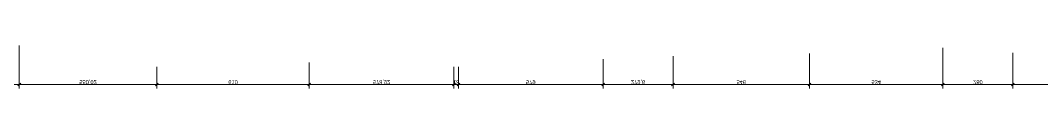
# Model space of a CAD drawing. Header units: millimetres. Extents: x -26249 to 60250, y -21218 to 23336.
# Drawn here: x 1601 to 5687, y 10427 to 10608 of the extents above; entities that cross this region are included whole.
import ezdxf

# ---------------------------------------------------------------- set-up
doc = ezdxf.new("R2010")
doc.units = ezdxf.units.MM
doc.layers.add('B Général', color=7, linetype='Continuous', lineweight=5)
doc.layers.add('C ANNOTATIONS-cotation', color=7, linetype='Continuous', lineweight=5)
doc.styles.add('Arial', font='arial.ttf')
doc.styles.add('Eurostile', font='')
doc.styles.get('Eurostile').set_extended_font_data('Eurostile')
doc.dimstyles.new('Arch', dxfattribs={"dimtxt": 20.229601, "dimasz": 11.224121, "dimexe": 15.875, "dimexo": 7.9375, "dimgap": 7.9375, "dimtad": 1, "dimdec": 1, "dimtxsty": 'Arial', "dimblk": 'VW_SLASH-1', "dimblk1": 'VW_SLASH-1', "dimblk2": 'VW_SLASH-1', "dimcen": 0, "dimdle": 7.9375, "dimazin": 0, "dimtfac": 1, "dimtdec": 1, "dimtix": 1, "dimtmove": 0, "dimatfit": 0, "dimldrblk": 'VW_FILLEDARROW-1', "dimfxl": 1, "dimfrac": 2, "dimtolj": 1, "dimarcsym": 0})

# ---------------------------------------------------------------- blocks, each defined once
blk = doc.blocks.new('VW_SLASH-1')
at = {"color": 0, "linetype": 'ByBlock', "lineweight": -2}
blk.add_line((0.71, 0), (-1, 0), dxfattribs=at)
at = {"color": 0, "linetype": 'Continuous', "lineweight": 20, "flags": 128}
blk.add_lwpolyline([(0.5, 0.5), (-0.5, -0.5)], dxfattribs=at)
blk = doc.blocks.new('*D5')
at = {"layer": 'C ANNOTATIONS-cotation', "color": 0, "linetype": 'Continuous', "lineweight": -2, "transparency": 16777216}
for p, q in [((-3204.9, 1306.6), (-3204.9, 1134.1)), ((-3824.9, 1256.4), (-3824.9, 1134.1)), ((-3216.1, 1150), (-3813.6, 1150))]:
    blk.add_line(p, q, dxfattribs=at)
at = {"layer": 'Defpoints', "color": 0, "transparency": 16777216}
for p in [(-3204.9, 1314.5), (-3824.9, 1264.4), (-3824.9, 1150)]:
    blk.add_point(p, dxfattribs=at)
at = {"layer": 'C ANNOTATIONS-cotation', "color": 0, "lineweight": -2, "transparency": 16777216, "xscale": 11.22412109375, "yscale": 11.22412109375, "zscale": 11.22412109375, "rotation": 180}
blk.add_blockref('VW_SLASH-1', (-3824.9, 1150), dxfattribs=at)
at = {"layer": 'C ANNOTATIONS-cotation', "color": 0, "lineweight": -2, "transparency": 16777216, "xscale": 11.22412109375, "yscale": 11.22412109375, "zscale": 11.22412109375}
blk.add_blockref('VW_SLASH-1', (-3204.9, 1150), dxfattribs=at)
at = {"layer": 'C ANNOTATIONS-cotation', "color": 0, "lineweight": 5, "transparency": 16777216, "insert": (-3514.9, 1159.2), "char_height": 16.45, "attachment_point": 5, "style": 'Eurostile'}
blk.add_mtext('\\A1;620', dxfattribs=at)
blk = doc.blocks.new('VW_FILLEDARROW-1')
at = {"linetype": 'Continuous', "lineweight": 0}
blk.add_hatch(color=0, dxfattribs=at).paths.add_polyline_path([(-1.41, 0.38), (0, 0), (-1.41, -0.38)])
at = {"color": 0, "linetype": 'Continuous', "lineweight": 5, "flags": 128}
blk.add_lwpolyline([(-1.41, 0.38), (0, 0), (-1.41, -0.38)], close=True, dxfattribs=at)
blk = doc.blocks.new('*D6')
at = {"layer": 'C ANNOTATIONS-cotation', "color": 0, "linetype": 'Continuous', "lineweight": -2, "transparency": 16777216}
for p, q in [((-3204.9, 1306.6), (-3204.9, 1134.1)), ((-2654.8, 1220.7), (-2654.8, 1134.1)), ((-2666.1, 1150), (-3193.6, 1150))]:
    blk.add_line(p, q, dxfattribs=at)
at = {"layer": 'Defpoints', "color": 0, "transparency": 16777216}
for p in [(-3204.9, 1314.5), (-2654.8, 1228.7), (-3204.9, 1150)]:
    blk.add_point(p, dxfattribs=at)
at = {"layer": 'C ANNOTATIONS-cotation', "color": 0, "lineweight": -2, "transparency": 16777216, "xscale": 11.22412109375, "yscale": 11.22412109375, "zscale": 11.22412109375, "rotation": 180}
blk.add_blockref('VW_SLASH-1', (-3204.9, 1150), dxfattribs=at)
at = {"layer": 'C ANNOTATIONS-cotation', "color": 0, "lineweight": -2, "transparency": 16777216, "xscale": 11.22412109375, "yscale": 11.22412109375, "zscale": 11.22412109375}
blk.add_blockref('VW_SLASH-1', (-2654.8, 1150), dxfattribs=at)
at = {"layer": 'C ANNOTATIONS-cotation', "color": 0, "lineweight": 5, "transparency": 16777216, "insert": (-2929.9, 1160.8), "char_height": 16.45, "attachment_point": 5, "style": 'Eurostile'}
blk.add_mtext('\\A1;550,02', dxfattribs=at)
blk = doc.blocks.new('*D7')
at = {"layer": 'C ANNOTATIONS-cotation', "color": 0, "linetype": 'Continuous', "lineweight": -2, "transparency": 16777216}
for p, q in [((-2044.8, 1238.4), (-2044.8, 1134.1)), ((-2654.8, 1220.7), (-2654.8, 1134.1)), ((-2056.1, 1150), (-2643.6, 1150))]:
    blk.add_line(p, q, dxfattribs=at)
at = {"layer": 'Defpoints', "color": 0, "transparency": 16777216}
for p in [(-2654.8, 1228.7), (-2044.8, 1246.3), (-2654.8, 1150)]:
    blk.add_point(p, dxfattribs=at)
at = {"layer": 'C ANNOTATIONS-cotation', "color": 0, "lineweight": -2, "transparency": 16777216, "xscale": 11.22412109375, "yscale": 11.22412109375, "zscale": 11.22412109375, "rotation": 180}
blk.add_blockref('VW_SLASH-1', (-2654.8, 1150), dxfattribs=at)
at = {"layer": 'C ANNOTATIONS-cotation', "color": 0, "lineweight": -2, "transparency": 16777216, "xscale": 11.22412109375, "yscale": 11.22412109375, "zscale": 11.22412109375}
blk.add_blockref('VW_SLASH-1', (-2044.8, 1150), dxfattribs=at)
at = {"layer": 'C ANNOTATIONS-cotation', "color": 0, "lineweight": 5, "transparency": 16777216, "insert": (-2349.8, 1159.2), "char_height": 16.45, "attachment_point": 5, "style": 'Eurostile'}
blk.add_mtext('\\A1;610', dxfattribs=at)
blk = doc.blocks.new('*D8')
at = {"layer": 'C ANNOTATIONS-cotation', "color": 0, "linetype": 'Continuous', "lineweight": -2, "transparency": 16777216}
for p, q in [((-2044.8, 1238.4), (-2044.8, 1134.1)), ((-1465.9, 1220.6), (-1465.9, 1134.1)), ((-1477.1, 1150), (-2033.6, 1150))]:
    blk.add_line(p, q, dxfattribs=at)
at = {"layer": 'Defpoints', "color": 0, "transparency": 16777216}
for p in [(-2044.8, 1246.3), (-1465.9, 1228.6), (-2044.8, 1150)]:
    blk.add_point(p, dxfattribs=at)
at = {"layer": 'C ANNOTATIONS-cotation', "color": 0, "lineweight": -2, "transparency": 16777216, "xscale": 11.22412109375, "yscale": 11.22412109375, "zscale": 11.22412109375, "rotation": 180}
blk.add_blockref('VW_SLASH-1', (-2044.8, 1150), dxfattribs=at)
at = {"layer": 'C ANNOTATIONS-cotation', "color": 0, "lineweight": -2, "transparency": 16777216, "xscale": 11.22412109375, "yscale": 11.22412109375, "zscale": 11.22412109375}
blk.add_blockref('VW_SLASH-1', (-1465.9, 1150), dxfattribs=at)
at = {"layer": 'C ANNOTATIONS-cotation', "color": 0, "lineweight": 5, "transparency": 16777216, "insert": (-1755.4, 1160.8), "char_height": 16.45, "attachment_point": 5, "style": 'Eurostile'}
blk.add_mtext('\\A1;578,92', dxfattribs=at)
blk = doc.blocks.new('*D9')
at = {"layer": 'C ANNOTATIONS-cotation', "color": 0, "linetype": 'Continuous', "lineweight": -2, "transparency": 16777216}
for p, q in [((-1465.9, 1220.6), (-1465.9, 1134.1)), ((-1447.9, 1220.6), (-1447.9, 1134.1)), ((-1477.1, 1150), (-1488.4, 1150)), ((-1447.9, 1150), (-1465.9, 1150)), ((-1436.7, 1150), (-1425.5, 1150))]:
    blk.add_line(p, q, dxfattribs=at)
at = {"layer": 'Defpoints', "color": 0, "transparency": 16777216}
for p in [(-1465.9, 1228.6), (-1447.9, 1228.6), (-1465.9, 1150)]:
    blk.add_point(p, dxfattribs=at)
at = {"layer": 'C ANNOTATIONS-cotation', "color": 0, "lineweight": -2, "transparency": 16777216, "xscale": 11.22412109375, "yscale": 11.22412109375, "zscale": 11.22412109375}
blk.add_blockref('VW_SLASH-1', (-1465.9, 1150), dxfattribs=at)
at = {"layer": 'C ANNOTATIONS-cotation', "color": 0, "lineweight": -2, "transparency": 16777216, "xscale": 11.22412109375, "yscale": 11.22412109375, "zscale": 11.22412109375, "rotation": 180}
blk.add_blockref('VW_SLASH-1', (-1447.9, 1150), dxfattribs=at)
at = {"layer": 'C ANNOTATIONS-cotation', "color": 0, "lineweight": 5, "transparency": 16777216, "insert": (-1456.9, 1159.2), "char_height": 16.45, "attachment_point": 5, "style": 'Eurostile'}
blk.add_mtext('\\A1;18', dxfattribs=at)
blk = doc.blocks.new('*D10')
at = {"layer": 'C ANNOTATIONS-cotation', "color": 0, "linetype": 'Continuous', "lineweight": -2, "transparency": 16777216}
for p, q in [((-868.9, 1251.5), (-868.9, 1134.1)), ((-1447.9, 1220.6), (-1447.9, 1134.1)), ((-880.1, 1150), (-1436.7, 1150))]:
    blk.add_line(p, q, dxfattribs=at)
at = {"layer": 'Defpoints', "color": 0, "transparency": 16777216}
for p in [(-1447.9, 1228.6), (-868.9, 1259.4), (-1447.9, 1150)]:
    blk.add_point(p, dxfattribs=at)
at = {"layer": 'C ANNOTATIONS-cotation', "color": 0, "lineweight": -2, "transparency": 16777216, "xscale": 11.22412109375, "yscale": 11.22412109375, "zscale": 11.22412109375, "rotation": 180}
blk.add_blockref('VW_SLASH-1', (-1447.9, 1150), dxfattribs=at)
at = {"layer": 'C ANNOTATIONS-cotation', "color": 0, "lineweight": -2, "transparency": 16777216, "xscale": 11.22412109375, "yscale": 11.22412109375, "zscale": 11.22412109375}
blk.add_blockref('VW_SLASH-1', (-868.9, 1150), dxfattribs=at)
at = {"layer": 'C ANNOTATIONS-cotation', "color": 0, "lineweight": 5, "transparency": 16777216, "insert": (-1158.4, 1159.2), "char_height": 16.45, "attachment_point": 5, "style": 'Eurostile'}
blk.add_mtext('\\A1;579', dxfattribs=at)
blk = doc.blocks.new('*D11')
at = {"layer": 'C ANNOTATIONS-cotation', "color": 0, "linetype": 'Continuous', "lineweight": -2, "transparency": 16777216}
for p, q in [((-868.9, 1251.5), (-868.9, 1134.1)), ((-589.3, 1263.6), (-589.3, 1134.1)), ((-600.6, 1150), (-857.7, 1150))]:
    blk.add_line(p, q, dxfattribs=at)
at = {"layer": 'Defpoints', "color": 0, "transparency": 16777216}
for p in [(-589.3, 1271.6), (-868.9, 1259.4), (-868.9, 1150)]:
    blk.add_point(p, dxfattribs=at)
at = {"layer": 'C ANNOTATIONS-cotation', "color": 0, "lineweight": -2, "transparency": 16777216, "xscale": 11.22412109375, "yscale": 11.22412109375, "zscale": 11.22412109375, "rotation": 180}
blk.add_blockref('VW_SLASH-1', (-868.9, 1150), dxfattribs=at)
at = {"layer": 'C ANNOTATIONS-cotation', "color": 0, "lineweight": -2, "transparency": 16777216, "xscale": 11.22412109375, "yscale": 11.22412109375, "zscale": 11.22412109375}
blk.add_blockref('VW_SLASH-1', (-589.3, 1150), dxfattribs=at)
at = {"layer": 'C ANNOTATIONS-cotation', "color": 0, "lineweight": 5, "transparency": 16777216, "insert": (-729.1, 1160.8), "char_height": 16.45, "attachment_point": 5, "style": 'Eurostile'}
blk.add_mtext('\\A1;279,6', dxfattribs=at)
blk = doc.blocks.new('*D12')
at = {"layer": 'C ANNOTATIONS-cotation', "color": 0, "linetype": 'Continuous', "lineweight": -2, "transparency": 16777216}
for p, q in [((-43.3, 1274), (-43.3, 1134.1)), ((-589.3, 1263.6), (-589.3, 1134.1)), ((-54.6, 1150), (-578.1, 1150))]:
    blk.add_line(p, q, dxfattribs=at)
at = {"layer": 'Defpoints', "color": 0, "transparency": 16777216}
for p in [(-589.3, 1271.6), (-43.3, 1282), (-589.3, 1150)]:
    blk.add_point(p, dxfattribs=at)
at = {"layer": 'C ANNOTATIONS-cotation', "color": 0, "lineweight": -2, "transparency": 16777216, "xscale": 11.22412109375, "yscale": 11.22412109375, "zscale": 11.22412109375, "rotation": 180}
blk.add_blockref('VW_SLASH-1', (-589.3, 1150), dxfattribs=at)
at = {"layer": 'C ANNOTATIONS-cotation', "color": 0, "lineweight": -2, "transparency": 16777216, "xscale": 11.22412109375, "yscale": 11.22412109375, "zscale": 11.22412109375}
blk.add_blockref('VW_SLASH-1', (-43.3, 1150), dxfattribs=at)
at = {"layer": 'C ANNOTATIONS-cotation', "color": 0, "lineweight": 5, "transparency": 16777216, "insert": (-316.3, 1159.2), "char_height": 16.45, "attachment_point": 5, "style": 'Eurostile'}
blk.add_mtext('\\A1;546', dxfattribs=at)
blk = doc.blocks.new('*D13')
at = {"layer": 'C ANNOTATIONS-cotation', "color": 0, "linetype": 'Continuous', "lineweight": -2, "transparency": 16777216}
for p, q in [((-43.3, 1274), (-43.3, 1134.1)), ((490.7, 1296.9), (490.7, 1134.1)), ((479.4, 1150), (-32.1, 1150))]:
    blk.add_line(p, q, dxfattribs=at)
at = {"layer": 'Defpoints', "color": 0, "transparency": 16777216}
for p in [(-43.3, 1282), (490.7, 1304.8), (-43.3, 1150)]:
    blk.add_point(p, dxfattribs=at)
at = {"layer": 'C ANNOTATIONS-cotation', "color": 0, "lineweight": -2, "transparency": 16777216, "xscale": 11.22412109375, "yscale": 11.22412109375, "zscale": 11.22412109375, "rotation": 180}
blk.add_blockref('VW_SLASH-1', (-43.3, 1150), dxfattribs=at)
at = {"layer": 'C ANNOTATIONS-cotation', "color": 0, "lineweight": -2, "transparency": 16777216, "xscale": 11.22412109375, "yscale": 11.22412109375, "zscale": 11.22412109375}
blk.add_blockref('VW_SLASH-1', (490.7, 1150), dxfattribs=at)
at = {"layer": 'C ANNOTATIONS-cotation', "color": 0, "lineweight": 5, "transparency": 16777216, "insert": (223.7, 1159.2), "char_height": 16.45, "attachment_point": 5, "style": 'Eurostile'}
blk.add_mtext('\\A1;534', dxfattribs=at)
blk = doc.blocks.new('*D14')
at = {"layer": 'C ANNOTATIONS-cotation', "color": 0, "linetype": 'Continuous', "lineweight": -2, "transparency": 16777216}
for p, q in [((490.7, 1296.9), (490.7, 1134.1)), ((770.7, 1277.8), (770.7, 1134.1)), ((759.4, 1150), (501.9, 1150))]:
    blk.add_line(p, q, dxfattribs=at)
at = {"layer": 'Defpoints', "color": 0, "transparency": 16777216}
for p in [(490.7, 1304.8), (770.7, 1285.7), (490.7, 1150)]:
    blk.add_point(p, dxfattribs=at)
at = {"layer": 'C ANNOTATIONS-cotation', "color": 0, "lineweight": -2, "transparency": 16777216, "xscale": 11.22412109375, "yscale": 11.22412109375, "zscale": 11.22412109375, "rotation": 180}
blk.add_blockref('VW_SLASH-1', (490.7, 1150), dxfattribs=at)
at = {"layer": 'C ANNOTATIONS-cotation', "color": 0, "lineweight": -2, "transparency": 16777216, "xscale": 11.22412109375, "yscale": 11.22412109375, "zscale": 11.22412109375}
blk.add_blockref('VW_SLASH-1', (770.7, 1150), dxfattribs=at)
at = {"layer": 'C ANNOTATIONS-cotation', "color": 0, "lineweight": 5, "transparency": 16777216, "insert": (630.7, 1159.2), "char_height": 16.45, "attachment_point": 5, "style": 'Eurostile'}
blk.add_mtext('\\A1;280', dxfattribs=at)
blk = doc.blocks.new('*D15')
at = {"layer": 'C ANNOTATIONS-cotation', "color": 0, "linetype": 'Continuous', "lineweight": -2, "transparency": 16777216}
for p, q in [((770.7, 1277.8), (770.7, 1134.1)), ((1385.7, 1263.6), (1385.7, 1134.1)), ((1374.4, 1150), (781.9, 1150))]:
    blk.add_line(p, q, dxfattribs=at)
at = {"layer": 'Defpoints', "color": 0, "transparency": 16777216}
for p in [(770.7, 1285.7), (1385.7, 1271.6), (770.7, 1150)]:
    blk.add_point(p, dxfattribs=at)
at = {"layer": 'C ANNOTATIONS-cotation', "color": 0, "lineweight": -2, "transparency": 16777216, "xscale": 11.22412109375, "yscale": 11.22412109375, "zscale": 11.22412109375, "rotation": 180}
blk.add_blockref('VW_SLASH-1', (770.7, 1150), dxfattribs=at)
at = {"layer": 'C ANNOTATIONS-cotation', "color": 0, "lineweight": -2, "transparency": 16777216, "xscale": 11.22412109375, "yscale": 11.22412109375, "zscale": 11.22412109375}
blk.add_blockref('VW_SLASH-1', (1385.7, 1150), dxfattribs=at)
at = {"layer": 'C ANNOTATIONS-cotation', "color": 0, "lineweight": 5, "transparency": 16777216, "insert": (1078.2, 1159.2), "char_height": 16.45, "attachment_point": 5, "style": 'Eurostile'}
blk.add_mtext('\\A1;615', dxfattribs=at)
blk = doc.blocks.new('axes 2')
at = {"layer": 'C ANNOTATIONS-cotation', "color": 7, "linetype": 'Continuous', "lineweight": 5}
for base, p1, p2, picture, middle in [((-3824.862, 1150), (-3204.865, 1314.533), (-3824.862, 1264.38), '*D5', (-3514.863, 1159.223)), ((-3204.865, 1150), (-2654.848, 1228.681), (-3204.865, 1314.533), '*D6', (-2929.856, 1160.79)), ((-868.925, 1150), (-589.328, 1271.57), (-868.925, 1259.446), '*D11', (-729.127, 1160.79)), ((-589.328, 1150), (-43.328, 1281.962), (-589.328, 1271.57), '*D12', (-316.328, 1159.223)), ((-43.328, 1150), (490.672, 1304.822), (-43.328, 1281.962), '*D13', (223.672, 1159.223)), ((490.672, 1150), (770.672, 1285.746), (490.672, 1304.822), '*D14', (630.672, 1159.223)), ((770.672, 1150), (1385.672, 1271.57), (770.672, 1285.746), '*D15', (1078.172, 1159.223)), ((-2654.848, 1150), (-2044.848, 1246.306), (-2654.848, 1228.681), '*D7', (-2349.848, 1159.223)), ((-2044.848, 1150), (-1465.925, 1228.57), (-2044.848, 1246.306), '*D8', (-1755.386, 1160.79)), ((-1465.925, 1150), (-1447.925, 1228.57), (-1465.925, 1228.57), '*D9', (-1456.925, 1159.223)), ((-1447.925, 1150), (-868.925, 1259.446), (-1447.925, 1228.57), '*D10', (-1158.425, 1159.223))]:
    dim = blk.add_linear_dim(base=base, p1=p1, p2=p2, dimstyle='Arch', override={"dimtxt": 16.446886, "dimgap": 1, "dimdec": 2, "dimpost": '<>', "dimtxsty": 'Eurostile', "dimtmove": 2}, dxfattribs=at)
    dim.commit()
    dim.dimension.update_dxf_attribs({"geometry": picture, "text_midpoint": middle})

msp = doc.modelspace()

# ---------------------------------------------------------------- block references
at = {"layer": 'B Général', "color": 7, "xscale": -1}
msp.add_blockref('axes 2', (-4801.775, 9293.245), dxfattribs=at)

doc.saveas('drawing.dxf')
